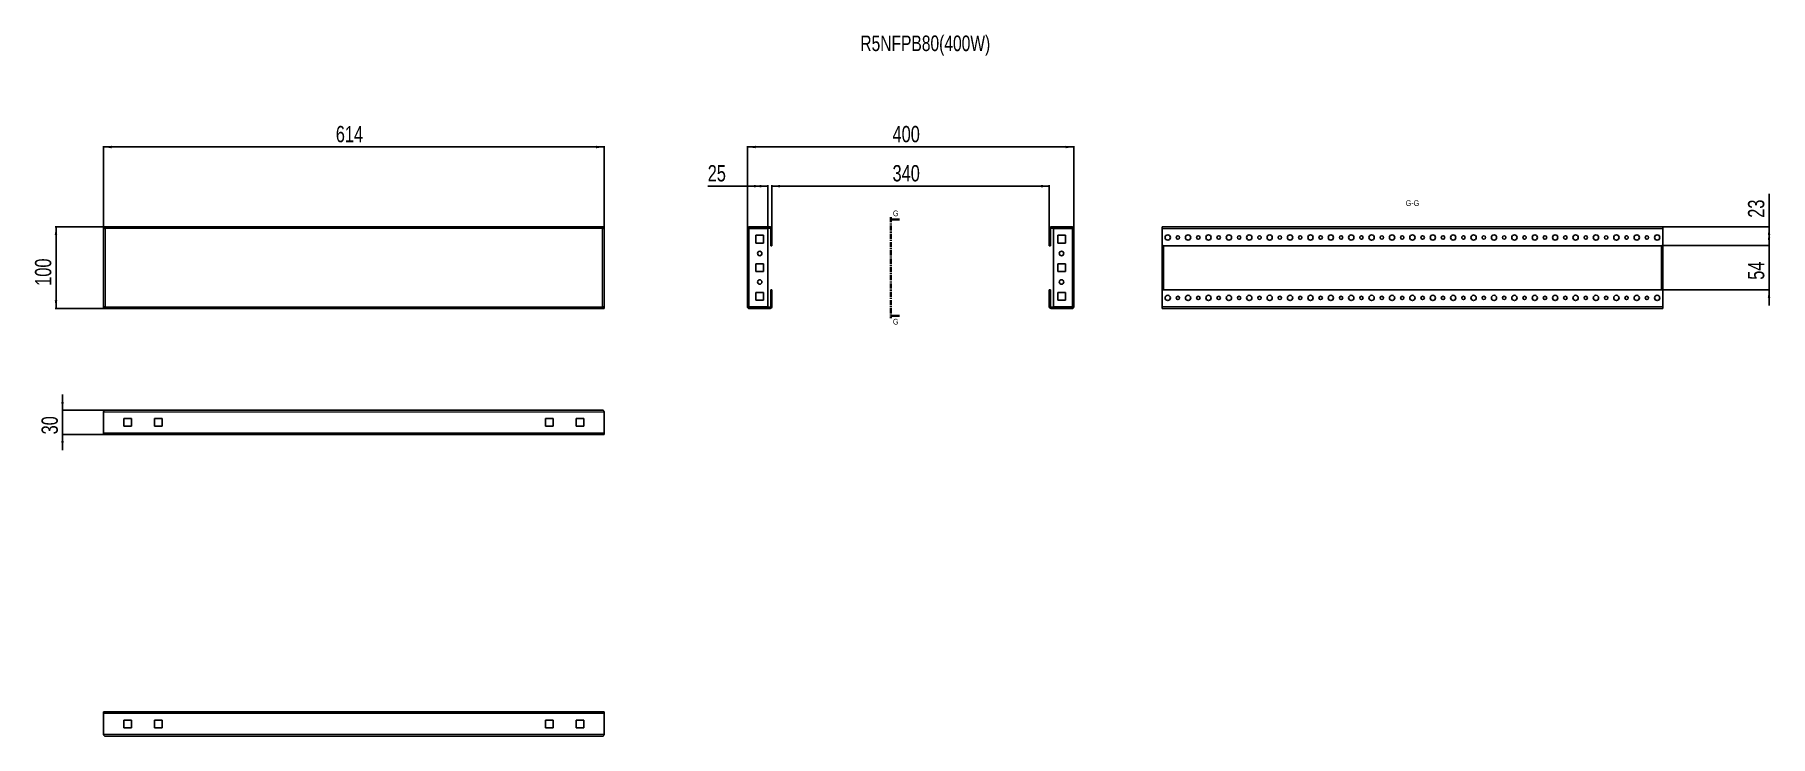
# Model space of a CAD drawing. Header units: millimetres. Extents: x -214 to 1914, y -292 to 568.
import ezdxf

# ---------------------------------------------------------------- set-up
doc = ezdxf.new("R2010")
doc.units = ezdxf.units.MM
doc.linetypes.add('CENTER', pattern=[10.16, 6.35, -1.27, 1.27, -1.27])
doc.layers.add('FORMAT', color=7, linetype='Continuous')
doc.styles.add('SLDTEXTSTYLE0', font='TXT', dxfattribs={"width": 0.75})
doc.dimstyles.new('SLDDIMSTYLE0', dxfattribs={"dimtxt": 20, "dimasz": 10, "dimexe": 0, "dimexo": 0.0625, "dimgap": 5, "dimtad": 2, "dimdec": 1, "dimrnd": 1e-09, "dimzin": 12, "dimdsep": 46, "dimtxsty": 'SLDTEXTSTYLE0', "dimsah": 1, "dimcen": 0.09, "dimadec": 0, "dimazin": 3, "dimtfac": 1, "dimtofl": 0, "dimtmove": 0, "dimatfit": 3, "dimfxl": 0, "dimfrac": 2, "dimtolj": 1, "dimtzin": 12, "dimarcsym": 0})
doc.dimstyles.new('SLDDIMSTYLE1', dxfattribs={"dimtxt": 20, "dimasz": 10, "dimexe": 0, "dimexo": 0.0625, "dimgap": 5, "dimtad": 2, "dimdec": 1, "dimrnd": 1e-09, "dimzin": 12, "dimdsep": 46, "dimtxsty": 'SLDTEXTSTYLE0', "dimsah": 1, "dimcen": 0.09, "dimadec": 0, "dimazin": 3, "dimtfac": 1, "dimtmove": 0, "dimatfit": 0, "dimfxl": 0, "dimfrac": 2, "dimtolj": 1, "dimtzin": 12, "dimarcsym": 0})

# ---------------------------------------------------------------- blocks, each defined once
blk = doc.blocks.new('_D')
at = {"layer": 'FORMAT'}
for p, q in [((-129.8, 330.6), (-129.8, 431.6)), ((-129.8, 430.6), (484.2, 430.6)), ((484.2, 330.6), (484.2, 431.6))]:
    blk.add_line(p, q, dxfattribs=at)
for points in [[(-129.8, 430.6), (-119.8, 429), (-119.8, 432.1)], [(484.2, 430.6), (474.2, 432.1), (474.2, 429)]]:
    blk.add_solid(points, dxfattribs=at)
at = {"layer": 'FORMAT', "insert": (155.1, 456.4), "char_height": 20, "attachment_point": 1, "style": 'SLDTEXTSTYLE0'}
blk.add_mtext('614', dxfattribs=at)
blk = doc.blocks.new('_D_1')
at = {"layer": 'FORMAT'}
for p, q in [((-129.8, 332.6), (-188.9, 332.6)), ((-187.9, 332.6), (-187.9, 232.6)), ((-129.8, 232.6), (-188.9, 232.6))]:
    blk.add_line(p, q, dxfattribs=at)
for points in [[(-187.9, 332.6), (-189.5, 322.6), (-186.4, 322.6)], [(-187.9, 232.6), (-186.4, 242.6), (-189.5, 242.6)]]:
    blk.add_solid(points, dxfattribs=at)
at = {"layer": 'FORMAT', "insert": (-213.7, 260.4), "char_height": 20, "attachment_point": 1, "rotation": 90, "style": 'SLDTEXTSTYLE0'}
blk.add_mtext('100', dxfattribs=at)
blk = doc.blocks.new('_D_2')
at = {"layer": 'FORMAT'}
for p, q in [((659.8, 330.5), (659.8, 431.6)), ((659.8, 430.6), (1059.8, 430.6)), ((1059.8, 330.5), (1059.8, 431.6))]:
    blk.add_line(p, q, dxfattribs=at)
for points in [[(659.8, 430.6), (669.8, 429), (669.8, 432.1)], [(1059.8, 430.6), (1049.8, 432.1), (1049.8, 429)]]:
    blk.add_solid(points, dxfattribs=at)
at = {"layer": 'FORMAT', "insert": (837.6, 456.4), "char_height": 20, "attachment_point": 1, "style": 'SLDTEXTSTYLE0'}
blk.add_mtext('400', dxfattribs=at)
blk = doc.blocks.new('_D_3')
at = {"layer": 'FORMAT'}
for p, q in [((689.8, 330.5), (689.8, 383.6)), ((1029.8, 330.5), (1029.8, 383.6)), ((689.8, 382.6), (1029.8, 382.6))]:
    blk.add_line(p, q, dxfattribs=at)
for points in [[(689.8, 382.6), (699.8, 381), (699.8, 384.1)], [(1029.8, 382.6), (1019.8, 384.1), (1019.8, 381)]]:
    blk.add_solid(points, dxfattribs=at)
at = {"layer": 'FORMAT', "insert": (837.6, 408.4), "char_height": 20, "attachment_point": 1, "style": 'SLDTEXTSTYLE0'}
blk.add_mtext('340', dxfattribs=at)
blk = doc.blocks.new('_D_4')
at = {"layer": 'FORMAT'}
for p, q in [((659.8, 330.5), (659.8, 383.6)), ((684.8, 330.6), (684.8, 383.6)), ((659.8, 382.6), (611, 382.6)), ((684.8, 382.6), (659.8, 382.6))]:
    blk.add_line(p, q, dxfattribs=at)
for points in [[(659.8, 382.6), (669.8, 381), (669.8, 384.1)], [(684.8, 382.6), (674.8, 384.1), (674.8, 381)]]:
    blk.add_solid(points, dxfattribs=at)
at = {"layer": 'FORMAT', "insert": (611, 408.4), "char_height": 20, "attachment_point": 1, "style": 'SLDTEXTSTYLE0'}
blk.add_mtext('25', dxfattribs=at)
blk = doc.blocks.new('_D_5')
at = {"layer": 'FORMAT'}
for p, q in [((-127.7, 108), (-180.9, 108)), ((-179.9, 108), (-179.9, 127.3)), ((-179.9, 108), (-179.9, 78)), ((-129.8, 78), (-180.9, 78)), ((-179.9, 78), (-179.9, 58.8))]:
    blk.add_line(p, q, dxfattribs=at)
for points in [[(-179.9, 108), (-178.4, 118), (-181.5, 118)], [(-179.9, 78), (-181.5, 68), (-178.4, 68)]]:
    blk.add_solid(points, dxfattribs=at)
at = {"layer": 'FORMAT', "insert": (-205.7, 78.2), "char_height": 20, "attachment_point": 1, "rotation": 90, "style": 'SLDTEXTSTYLE0'}
blk.add_mtext('30', dxfattribs=at)
blk = doc.blocks.new('_D_6')
at = {"layer": 'FORMAT'}
for p, q in [((1912.1, 309.6), (1912.1, 328.8)), ((1780.9, 309.6), (1913.1, 309.6)), ((1912.1, 309.6), (1912.1, 255.6)), ((1780.9, 255.6), (1913.1, 255.6)), ((1912.1, 255.6), (1912.1, 236.3))]:
    blk.add_line(p, q, dxfattribs=at)
for points in [[(1912.1, 309.6), (1913.6, 319.6), (1910.6, 319.6)], [(1912.1, 255.6), (1910.6, 245.6), (1913.6, 245.6)]]:
    blk.add_solid(points, dxfattribs=at)
at = {"layer": 'FORMAT', "insert": (1886.3, 267.8), "char_height": 20, "attachment_point": 1, "rotation": 90, "style": 'SLDTEXTSTYLE0'}
blk.add_mtext('54', dxfattribs=at)
blk = doc.blocks.new('_D_7')
at = {"layer": 'FORMAT'}
for p, q in [((1912.1, 332.6), (1912.1, 373.3)), ((1781.9, 332.6), (1913.1, 332.6)), ((1912.1, 332.6), (1912.1, 309.6)), ((1780.9, 309.6), (1913.1, 309.6))]:
    blk.add_line(p, q, dxfattribs=at)
for points in [[(1912.1, 332.6), (1910.6, 322.6), (1913.6, 322.6)], [(1912.1, 309.6), (1913.6, 319.6), (1910.6, 319.6)]]:
    blk.add_solid(points, dxfattribs=at)
at = {"layer": 'FORMAT', "insert": (1886.3, 343.8), "char_height": 20, "attachment_point": 1, "rotation": 90, "style": 'SLDTEXTSTYLE0'}
blk.add_mtext('23', dxfattribs=at)

msp = doc.modelspace()

# ---------------------------------------------------------------- linework, layer by layer
at = {"color": 7, "linetype": 'CENTER', "lineweight": 35}
msp.add_line((835.52, 344.57), (835.52, 220.56), dxfattribs=at)
at = {"color": 7, "linetype": 'Continuous', "lineweight": 35}
for p, q in [((846.16, 341.57), (835.52, 341.57)), ((846.16, 223.56), (835.52, 223.56))]:
    msp.add_line(p, q, dxfattribs=at)
at = {"color": 7, "linetype": 'Continuous', "lineweight": 25}
for p, q in [((484.22, 332.57), (-129.78, 332.57)), ((-129.78, 331.07), (-129.78, 332.57)), ((-129.78, 331.07), (-129.78, 330.57)), ((-129.78, 330.57), (-129.78, 234.57)), ((-129.78, 330.57), (-128.28, 330.57)), ((484.22, 330.57), (482.72, 330.57)), ((484.22, 332.57), (484.22, 331.07)), ((484.22, 330.57), (484.22, 331.07)), ((484.22, 234.57), (484.22, 330.57)), ((659.8, 234.67), (659.8, 330.47)), ((661.9, 332.57), (661.9, 331.07)), ((661.9, 332.57), (687.7, 332.57)), ((661.9, 331.07), (687.7, 331.07)), ((661.9, 330.57), (684.8, 330.57)), ((670.05, 322.32), (670.05, 312.82)), ((679.55, 322.32), (670.05, 322.32)), ((679.55, 312.82), (679.55, 322.32)), ((684.8, 234.57), (684.8, 330.57)), ((688.3, 330.47), (688.3, 310.57)), ((689.8, 330.47), (689.8, 310.57)), ((1029.8, 310.57), (1029.8, 330.47)), ((1031.3, 310.57), (1031.3, 330.47)), ((1031.9, 332.57), (1057.7, 332.57)), ((1031.9, 331.07), (1057.7, 331.07)), ((1034.8, 234.57), (1034.8, 330.57)), ((1057.7, 330.57), (1034.8, 330.57)), ((1040.05, 322.32), (1049.55, 322.32)), ((1040.05, 312.82), (1040.05, 322.32)), ((1049.55, 322.32), (1049.55, 312.82)), ((1057.7, 331.07), (1057.7, 332.57)), ((1059.8, 330.47), (1059.8, 234.67)), ((1167.94, 332.57), (1781.94, 332.57)), ((1167.94, 330.47), (1167.94, 332.57)), ((1167.94, 330.47), (1167.94, 310.57)), ((1781.94, 332.57), (1781.94, 330.47)), ((1781.94, 310.57), (1781.94, 330.47)), ((670.05, 312.82), (679.55, 312.82)), ((688.3, 310.57), (689.8, 310.57)), ((688.3, 309.57), (688.3, 310.57)), ((689.8, 309.57), (688.3, 309.57)), ((689.8, 310.57), (689.8, 309.57)), ((1029.8, 310.57), (1031.3, 310.57)), ((1029.8, 309.57), (1029.8, 310.57)), ((1031.3, 309.57), (1029.8, 309.57)), ((1031.3, 310.57), (1031.3, 309.57)), ((1049.55, 312.82), (1040.05, 312.82)), ((1167.94, 310.57), (1168.94, 309.57)), ((1167.94, 254.57), (1167.94, 310.57)), ((1168.94, 309.57), (1780.94, 309.57)), ((1169.44, 255.57), (1169.44, 309.57)), ((1780.44, 255.57), (1780.44, 309.57)), ((1780.94, 309.57), (1781.94, 310.57)), ((1781.94, 254.57), (1781.94, 310.57)), ((670.05, 287.32), (670.05, 277.82)), ((679.55, 287.32), (670.05, 287.32)), ((670.05, 277.82), (679.55, 277.82)), ((679.55, 277.82), (679.55, 287.32)), ((1040.05, 287.32), (1049.55, 287.32)), ((1040.05, 277.82), (1040.05, 287.32)), ((1049.55, 277.82), (1040.05, 277.82)), ((1049.55, 287.32), (1049.55, 277.82)), ((688.3, 254.57), (688.3, 255.57)), ((688.3, 255.57), (689.8, 255.57)), ((689.8, 255.57), (689.8, 254.57)), ((1029.8, 255.57), (1031.3, 255.57)), ((1029.8, 254.57), (1029.8, 255.57)), ((1031.3, 255.57), (1031.3, 254.57)), ((1168.94, 255.57), (1167.94, 254.57)), ((1780.94, 255.57), (1168.94, 255.57)), ((1781.94, 254.57), (1780.94, 255.57)), ((-128.28, 234.57), (-129.78, 234.57)), ((-129.78, 234.57), (-129.78, 234.07)), ((-129.78, 234.07), (-129.78, 232.57)), ((482.72, 234.57), (484.22, 234.57)), ((484.22, 234.07), (484.22, 234.57)), ((484.22, 232.57), (484.22, 234.07)), ((661.9, 234.57), (684.8, 234.57)), ((661.9, 232.57), (661.9, 234.07)), ((687.7, 234.07), (661.9, 234.07)), ((679.55, 252.32), (670.05, 252.32)), ((670.05, 252.32), (670.05, 242.82)), ((670.05, 242.82), (679.55, 242.82)), ((679.55, 242.82), (679.55, 252.32)), ((689.8, 254.57), (688.3, 254.57)), ((688.3, 254.57), (688.3, 234.67)), ((689.8, 254.57), (689.8, 234.67)), ((1031.3, 254.57), (1029.8, 254.57)), ((1029.8, 234.67), (1029.8, 254.57)), ((1031.3, 234.67), (1031.3, 254.57)), ((1057.7, 234.07), (1031.9, 234.07)), ((1057.7, 234.57), (1034.8, 234.57)), ((1040.05, 252.32), (1049.55, 252.32)), ((1040.05, 242.82), (1040.05, 252.32)), ((1049.55, 242.82), (1040.05, 242.82)), ((1049.55, 252.32), (1049.55, 242.82)), ((1057.7, 234.07), (1057.7, 232.57)), ((1167.94, 254.57), (1167.94, 234.67)), ((1167.94, 232.57), (1167.94, 234.67)), ((1781.94, 234.67), (1781.94, 254.57)), ((1781.94, 234.67), (1781.94, 232.57)), ((-129.78, 232.57), (484.22, 232.57)), ((687.7, 232.57), (661.9, 232.57)), ((1057.7, 232.57), (1031.9, 232.57)), ((1781.94, 232.57), (1167.94, 232.57)), ((-127.68, 108.02), (482.12, 108.02)), ((-129.78, 105.92), (-129.78, 80.12)), ((-104.78, 97.77), (-95.28, 97.77)), ((-104.78, 88.27), (-104.78, 97.77)), ((-95.28, 88.27), (-104.78, 88.27)), ((-95.28, 97.77), (-95.28, 88.27)), ((-67.28, 97.77), (-57.78, 97.77)), ((-67.28, 88.27), (-67.28, 97.77)), ((-57.78, 88.27), (-67.28, 88.27)), ((-57.78, 97.77), (-57.78, 88.27)), ((421.72, 97.77), (412.22, 97.77)), ((412.22, 97.77), (412.22, 88.27)), ((412.22, 88.27), (421.72, 88.27)), ((421.72, 88.27), (421.72, 97.77)), ((449.72, 97.77), (449.72, 88.27)), ((459.22, 97.77), (449.72, 97.77)), ((449.72, 88.27), (459.22, 88.27)), ((459.22, 88.27), (459.22, 97.77)), ((484.22, 80.12), (484.22, 105.92)), ((-129.78, 78.02), (-129.78, 80.12)), ((-129.78, 78.02), (484.22, 78.02)), ((484.22, 80.12), (484.22, 78.02)), ((-129.78, -264.08), (-129.78, -261.98)), ((484.22, -261.98), (-129.78, -261.98)), ((-129.78, -264.08), (-129.78, -289.88)), ((-95.28, -272.23), (-104.78, -272.23)), ((-104.78, -272.23), (-104.78, -281.73)), ((-95.28, -281.73), (-95.28, -272.23)), ((-57.78, -272.23), (-67.28, -272.23)), ((-67.28, -272.23), (-67.28, -281.73)), ((-57.78, -281.73), (-57.78, -272.23)), ((412.22, -281.73), (412.22, -272.23)), ((412.22, -272.23), (421.72, -272.23)), ((421.72, -272.23), (421.72, -281.73)), ((449.72, -272.23), (459.22, -272.23)), ((449.72, -281.73), (449.72, -272.23)), ((459.22, -272.23), (459.22, -281.73)), ((484.22, -261.98), (484.22, -264.08)), ((484.22, -289.88), (484.22, -264.08)), ((482.12, -291.98), (-127.68, -291.98)), ((-104.78, -281.73), (-95.28, -281.73)), ((-67.28, -281.73), (-57.78, -281.73)), ((421.72, -281.73), (412.22, -281.73)), ((459.22, -281.73), (449.72, -281.73))]:
    msp.add_line(p, q, dxfattribs=at)
at = {"color": 8, "linetype": 'Continuous', "lineweight": 18}
for p, q in [((482.12, 330.47), (-127.68, 330.47)), ((-127.68, 330.47), (-127.68, 234.67)), ((482.12, 234.67), (482.12, 330.47)), ((661.9, 234.57), (661.9, 330.57)), ((687.7, 331.07), (687.7, 332.57)), ((688.3, 330.47), (689.8, 330.47)), ((1031.3, 330.47), (1029.8, 330.47)), ((1031.9, 331.07), (1031.9, 332.57)), ((1057.7, 330.57), (1057.7, 234.57)), ((1167.94, 330.47), (1781.94, 330.47)), ((1170.04, 255.57), (1170.04, 309.57)), ((1779.84, 309.57), (1779.84, 255.57)), ((-127.68, 234.67), (482.12, 234.67)), ((687.7, 234.07), (687.7, 232.57)), ((688.3, 234.67), (689.8, 234.67)), ((1031.3, 234.67), (1029.8, 234.67)), ((1031.9, 234.07), (1031.9, 232.57)), ((1781.94, 234.67), (1167.94, 234.67)), ((-129.78, 105.92), (484.22, 105.92)), ((-129.78, 80.12), (484.22, 80.12)), ((484.22, -264.08), (-129.78, -264.08)), ((484.22, -289.88), (-129.78, -289.88))]:
    msp.add_line(p, q, dxfattribs=at)
at = {"color": 7, "linetype": 'Continuous', "lineweight": 25}
for centre, radius in [((1174.94, 319.57), 3.25), ((1187.44, 319.57), 2.1), ((1199.94, 319.57), 3.25), ((1212.44, 319.57), 2.1), ((1224.94, 319.57), 3.25), ((1237.44, 319.57), 2.1), ((1249.94, 319.57), 3.25), ((1262.44, 319.57), 2.1), ((1274.94, 319.57), 3.25), ((1287.44, 319.57), 2.1), ((1299.94, 319.57), 3.25), ((1312.44, 319.57), 2.1), ((1324.94, 319.57), 3.25), ((1337.44, 319.57), 2.1), ((1349.94, 319.57), 3.25), ((1362.44, 319.57), 2.1), ((1374.94, 319.57), 3.25), ((1387.44, 319.57), 2.1), ((1399.94, 319.57), 3.25), ((1412.44, 319.57), 2.1), ((1424.94, 319.57), 3.25), ((1437.44, 319.57), 2.1), ((1449.94, 319.57), 3.25), ((1462.44, 319.57), 2.1), ((1474.94, 319.57), 3.25), ((1487.44, 319.57), 2.1), ((1499.94, 319.57), 3.25), ((1512.44, 319.57), 2.1), ((1524.94, 319.57), 3.25), ((1537.44, 319.57), 2.1), ((1549.94, 319.57), 3.25), ((1562.44, 319.57), 2.1), ((1574.94, 319.57), 3.25), ((1587.44, 319.57), 2.1), ((1599.94, 319.57), 3.25), ((1612.44, 319.57), 2.1), ((1624.94, 319.57), 3.25), ((1637.44, 319.57), 2.1), ((1649.94, 319.57), 3.25), ((1662.44, 319.57), 2.1), ((1674.94, 319.57), 3.25), ((1687.44, 319.57), 2.1), ((1699.94, 319.57), 3.25), ((1712.44, 319.57), 2.1), ((1724.94, 319.57), 3.25), ((1737.44, 319.57), 2.1), ((1749.94, 319.57), 3.25), ((1762.44, 319.57), 2.1), ((1774.94, 319.57), 3.25), ((674.8, 300.07), 2.75), ((1044.8, 300.07), 2.75), ((674.8, 265.07), 2.75), ((1044.8, 265.07), 2.75), ((1174.94, 245.57), 3.25), ((1187.44, 245.57), 2.1), ((1199.94, 245.57), 3.25), ((1212.44, 245.57), 2.1), ((1224.94, 245.57), 3.25), ((1237.44, 245.57), 2.1), ((1249.94, 245.57), 3.25), ((1262.44, 245.57), 2.1), ((1274.94, 245.57), 3.25), ((1287.44, 245.57), 2.1), ((1299.94, 245.57), 3.25), ((1312.44, 245.57), 2.1), ((1324.94, 245.57), 3.25), ((1337.44, 245.57), 2.1), ((1349.94, 245.57), 3.25), ((1362.44, 245.57), 2.1), ((1374.94, 245.57), 3.25), ((1387.44, 245.57), 2.1), ((1399.94, 245.57), 3.25), ((1412.44, 245.57), 2.1), ((1424.94, 245.57), 3.25), ((1437.44, 245.57), 2.1), ((1449.94, 245.57), 3.25), ((1462.44, 245.57), 2.1), ((1474.94, 245.57), 3.25), ((1487.44, 245.57), 2.1), ((1499.94, 245.57), 3.25), ((1512.44, 245.57), 2.1), ((1524.94, 245.57), 3.25), ((1537.44, 245.57), 2.1), ((1549.94, 245.57), 3.25), ((1562.44, 245.57), 2.1), ((1574.94, 245.57), 3.25), ((1587.44, 245.57), 2.1), ((1599.94, 245.57), 3.25), ((1612.44, 245.57), 2.1), ((1624.94, 245.57), 3.25), ((1637.44, 245.57), 2.1), ((1649.94, 245.57), 3.25), ((1662.44, 245.57), 2.1), ((1674.94, 245.57), 3.25), ((1687.44, 245.57), 2.1), ((1699.94, 245.57), 3.25), ((1712.44, 245.57), 2.1), ((1724.94, 245.57), 3.25), ((1737.44, 245.57), 2.1), ((1749.94, 245.57), 3.25), ((1762.44, 245.57), 2.1), ((1774.94, 245.57), 3.25)]:
    msp.add_circle(centre, radius, dxfattribs=at)
for centre, radius, start, end in [((687.7, 330.47), 2.1, 0, 90), ((687.7, 330.47), 0.6, 0, 90), ((1031.9, 330.47), 2.1, 90, 180), ((1031.9, 330.47), 0.6, 90, 180), ((687.7, 234.67), 0.6, 270, 360), ((687.7, 234.67), 2.1, 270, 0), ((1031.9, 234.67), 2.1, 180, 270), ((1031.9, 234.67), 0.6, 180, 270)]:
    msp.add_arc(centre, radius, start, end, dxfattribs=at)
for points, knots in [([(-127.68, 330.47), (-127.86, 330.75), (-128.22, 331.31), (-128.75, 332.01), (-129.27, 332.48), (-129.62, 332.54), (-129.78, 332.57)], [0, 0, 0, 0, 0.25475266, 0.50964469, 0.7645377, 1, 1, 1, 1]), ([(-127.68, 330.47), (-127.86, 330.55), (-128.23, 330.71), (-128.92, 330.98), (-129.44, 331.03), (-129.78, 331.07)], [0, 0, 0, 0, 0.2598775, 0.5197391, 1, 1, 1, 1]), ([(1059.8, 330.47), (1059.77, 330.75), (1059.7, 331.31), (1059.2, 332.01), (1058.5, 332.48), (1057.96, 332.54), (1057.7, 332.57)], [0, 0, 0, 0, 0.25475266, 0.50964469, 0.7645377, 1, 1, 1, 1]), ([(1058.3, 330.47), (1058.29, 330.55), (1058.27, 330.71), (1058.08, 330.98), (1057.85, 331.03), (1057.7, 331.07)], [0, 0, 0, 0, 0.2598775, 0.5197391, 1, 1, 1, 1]), ([(482.12, 108.02), (482.3, 107.99), (482.65, 107.92), (483.19, 107.42), (483.71, 106.72), (484.06, 106.18), (484.22, 105.92)], [0, 0, 0, 0, 0.2547527, 0.5096447, 0.7645377, 1, 1, 1, 1]), ([(-127.68, -291.98), (-127.86, -291.95), (-128.22, -291.88), (-128.75, -291.38), (-129.27, -290.68), (-129.62, -290.14), (-129.78, -289.88)], [0, 0, 0, 0, 0.25475266, 0.50964469, 0.7645377, 1, 1, 1, 1])]:
    msp.add_open_spline(points, degree=3, knots=knots, dxfattribs=at)
for points in [[(-129.78, 330.57), (-129.75, 330.56), (-129.69, 330.54), (-129.2, 330.52), (-128.51, 330.49), (-127.96, 330.47), (-127.68, 330.47)], [(484.22, 332.57), (484.04, 332.53), (483.69, 332.47), (483.17, 331.99), (482.64, 331.29), (482.29, 330.74), (482.12, 330.47)], [(484.22, 331.07), (483.87, 331.03), (483.17, 330.95), (482.47, 330.63), (482.12, 330.47)], [(482.12, 330.47), (482.39, 330.47), (482.95, 330.49), (483.64, 330.52), (484.13, 330.54), (484.19, 330.56), (484.22, 330.57)], [(661.9, 332.57), (661.63, 332.53), (661.08, 332.47), (660.38, 331.99), (659.9, 331.29), (659.83, 330.74), (659.8, 330.47)], [(659.8, 330.47), (659.83, 330.47), (659.9, 330.49), (660.38, 330.52), (661.08, 330.54), (661.63, 330.56), (661.9, 330.57)], [(661.9, 331.07), (661.74, 331.03), (661.41, 330.95), (661.34, 330.63), (661.3, 330.47)], [(1057.7, 330.57), (1057.98, 330.56), (1058.53, 330.54), (1059.22, 330.52), (1059.71, 330.49), (1059.77, 330.47), (1059.8, 330.47)], [(-127.68, 234.67), (-127.96, 234.66), (-128.51, 234.64), (-129.2, 234.62), (-129.69, 234.59), (-129.75, 234.57), (-129.78, 234.57)], [(-129.78, 232.57), (-129.61, 232.6), (-129.26, 232.66), (-128.73, 233.15), (-128.21, 233.84), (-127.86, 234.39), (-127.68, 234.67)], [(-129.78, 234.07), (-129.43, 234.1), (-128.73, 234.18), (-128.03, 234.5), (-127.68, 234.67)], [(482.12, 234.67), (482.29, 234.39), (482.64, 233.84), (483.17, 233.15), (483.69, 232.66), (484.04, 232.6), (484.22, 232.57)], [(484.22, 234.57), (484.19, 234.57), (484.13, 234.59), (483.64, 234.62), (482.95, 234.64), (482.39, 234.66), (482.12, 234.67)], [(482.12, 234.67), (482.47, 234.5), (483.17, 234.18), (483.87, 234.1), (484.22, 234.07)], [(661.9, 234.57), (661.63, 234.57), (661.08, 234.59), (660.38, 234.62), (659.9, 234.64), (659.83, 234.66), (659.8, 234.67)], [(659.8, 234.67), (659.83, 234.39), (659.9, 233.84), (660.38, 233.15), (661.08, 232.66), (661.63, 232.6), (661.9, 232.57)], [(661.3, 234.67), (661.34, 234.5), (661.41, 234.18), (661.74, 234.1), (661.9, 234.07)], [(1057.7, 234.07), (1057.86, 234.1), (1058.19, 234.18), (1058.26, 234.5), (1058.3, 234.67)], [(1057.7, 232.57), (1057.98, 232.6), (1058.53, 232.66), (1059.22, 233.15), (1059.71, 233.84), (1059.77, 234.39), (1059.8, 234.67)], [(1059.8, 234.67), (1059.77, 234.66), (1059.71, 234.64), (1059.22, 234.62), (1058.53, 234.59), (1057.98, 234.57), (1057.7, 234.57)], [(-129.78, 105.92), (-129.61, 106.19), (-129.26, 106.75), (-128.73, 107.44), (-128.21, 107.92), (-127.86, 107.99), (-127.68, 108.02)], [(484.22, -289.88), (484.04, -290.16), (483.69, -290.71), (483.17, -291.4), (482.64, -291.89), (482.29, -291.95), (482.12, -291.98)]]:
    msp.add_open_spline(points, degree=3, dxfattribs=at)
at = {"color": 7, "linetype": 'Continuous', "lineweight": 35}
for points in [[(835.52, 341.57), (842.52, 340.45), (842.52, 342.69)], [(835.52, 223.56), (842.52, 222.44), (842.52, 224.68)]]:
    msp.add_solid(points, dxfattribs=at)

# ---------------------------------------------------------------- texts
at = {"color": 7, "linetype": 'Continuous', "char_height": 7, "attachment_point": 1, "style": 'SLDTEXTSTYLE0'}
for insert in [(838.03, 352.69), (838.03, 219.86)]:
    msp.add_mtext('G', dxfattribs=dict(at, insert=insert))
at = {"layer": 'FORMAT', "style": 'SLDTEXTSTYLE0'}
for s, insert, char_height, attachment_point in [('R5NFPB80(400W)', (798.11, 567.25), 19.05, 1), ('G-G', (1474.95, 365.26), 7, 2)]:
    msp.add_mtext(s, dxfattribs=dict(at, insert=insert, char_height=char_height, attachment_point=attachment_point))

# ---------------------------------------------------------------- dimensions: what is measured, and where the dimension line sits
at = {"layer": 'FORMAT'}
for base, p1, p2, picture, middle in [((484.22, 430.57), (-129.78, 330.57), (484.22, 330.57), '_D', (177.22, 430.57)), ((1029.8, 382.57), (689.8, 330.47), (1029.8, 330.47), '_D_3', (859.8, 382.57))]:
    dim = msp.add_linear_dim(base=base, p1=p1, p2=p2, dimstyle='SLDDIMSTYLE0', dxfattribs=at)
    dim.commit()
    dim.dimension.update_dxf_attribs({"geometry": picture, "text_midpoint": middle, "dimtype": 160})
for base, p1, p2, angle, dimstyle, picture, middle in [((1059.8, 430.57), (659.8, 330.47), (1059.8, 330.47), 0, 'SLDDIMSTYLE0', '_D_2', (859.8, 430.57)), ((659.8, 382.57), (684.8, 330.57), (659.8, 330.47), 0, 'SLDDIMSTYLE0', '_D_4', (625.8, 382.57)), ((1912.1, 309.57), (1781.94, 332.57), (1780.94, 309.57), 90, 'SLDDIMSTYLE0', '_D_7', (1912.1, 358.57)), ((-187.95, 232.57), (-129.78, 332.57), (-129.78, 232.57), 90, 'SLDDIMSTYLE0', '_D_1', (-187.95, 282.57)), ((1912.1, 255.57), (1780.94, 309.57), (1780.94, 255.57), 90, 'SLDDIMSTYLE1', '_D_6', (1912.1, 282.57)), ((-179.95, 78.02), (-127.68, 108.02), (-129.78, 78.02), 90, 'SLDDIMSTYLE1', '_D_5', (-179.95, 93.02))]:
    dim = msp.add_linear_dim(base=base, p1=p1, p2=p2, angle=angle, dimstyle=dimstyle, dxfattribs=at)
    dim.commit()
    dim.dimension.update_dxf_attribs({"geometry": picture, "text_midpoint": middle, "dimtype": 160})

doc.saveas('drawing.dxf')
